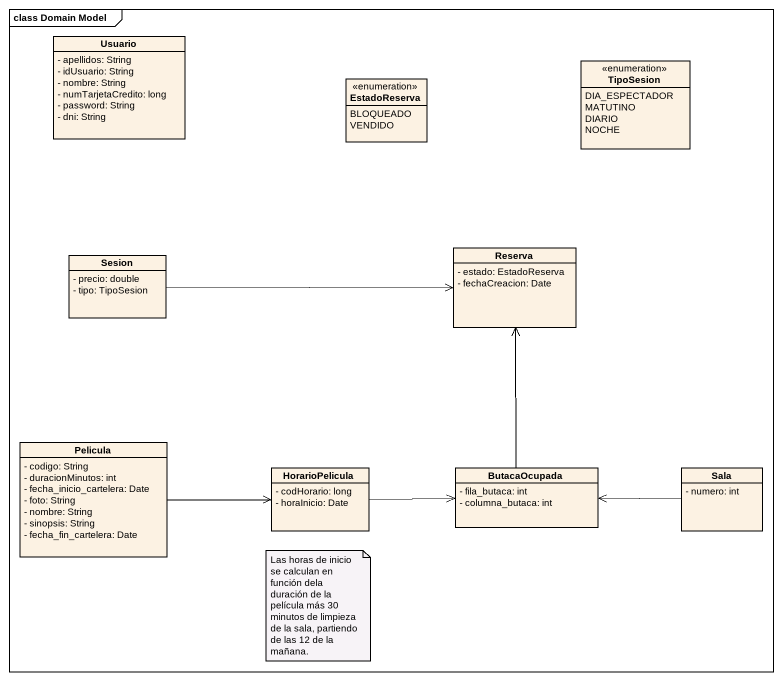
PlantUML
@startuml
mainframe class Domain Model
hide circle
hide empty members
skinparam classAttributeIconSize 0
class Usuario {
  - apellidos: String
  - idUsuario: String
  - nombre: String
  - numTarjetaCredito: long
  - password: String
  - dni: String
}
enum TipoSesion {
  DIA_ESPECTADOR
  MATUTINO
  DIARIO
  NOCHE
}
enum EstadoReserva {
  BLOQUEADO
  VENDIDO
}
class Sesion {
  - precio: double
  - tipo: TipoSesion
}
class Reserva {
  - estado: EstadoReserva
  - fechaCreacion: Date
}
class Pelicula {
  - codigo: String
  - duracionMinutos: int
  - fecha_inicio_cartelera: Date
  - foto: String
  - nombre: String
  - sinopsis: String
  - fecha_fin_cartelera: Date
}
class HorarioPelicula {
  - codHorario: long
  - horaInicio: Date
}
class ButacaOcupada {
  - fila_butaca: int
  - columna_butaca: int
}
class Sala {
  - numero: int
}
Sesion -right-> Reserva
Pelicula -right-> HorarioPelicula
HorarioPelicula -right-> ButacaOcupada
ButacaOcupada -up-> Reserva
Sala -left-> ButacaOcupada
note as N1
  Las horas de inicio se calculan en función dela duración de la película más 30 minutos de limpieza de la sala, partiendo de las 12 de la mañana.
end note
@enduml
